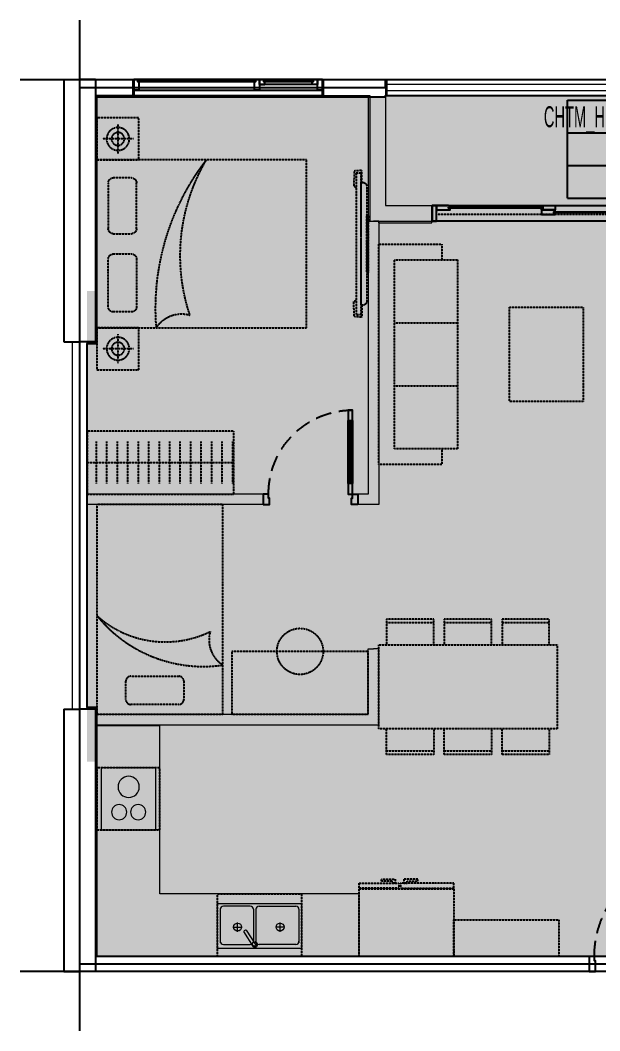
# Model space of a CAD drawing. Header units: millimetres. Extents: x -523 to 9643, y -735 to 8898.
# Drawn here: x -523 to 5000, y -735 to 8898 of the extents above; entities that cross this region are included whole.
import ezdxf
from ezdxf.enums import TextEntityAlignment as Align

# ---------------------------------------------------------------- set-up
doc = ezdxf.new("R2010")
doc.units = ezdxf.units.MM
for name, pattern in [('3PN B$0$HIDDENX2', [0.75, 0.5, -0.25]), ('DHDASHED4', [1.6, 0.8, -0.8]), ('HIDDEN', [9.525, 6.35, -3.175])]:
    doc.linetypes.add(name, pattern=pattern)
doc.layers.get('0').update_dxf_attribs({"color": 231})
doc.layers.get('DefPoints').update_dxf_attribs({"color": 191})
doc.layers.add('2pn+g2', color=7, linetype='Continuous', true_color=0xeecdb4)
doc.layers.add('2pn_t1', color=7, linetype='Continuous', true_color=0xb8c7d1)
doc.layers.add('A-AREA-SPACE', color=130, linetype='Continuous', plot=False)
doc.layers.add('A-AREA-WALL-CENTER', color=210, linetype='Continuous', plot=False)
for name, color, linetype in [('A-CONC', 2, 'Continuous'), ('A-DOOR', 142, 'Continuous'), ('A-FURN', 251, 'DHDASHED4')]:
    doc.layers.add(name, color=color, linetype=linetype)
for name, color, linetype, lineweight in [('A-EQPM', 127, 'Continuous', 9), ('A-FNSH', 253, 'Continuous', 9), ('A-RAIL', 153, 'Continuous', 9), ('A-WALL-INT', 31, 'Continuous', 20), ('A-WALL-PRTN', 6, 'Continuous', 9)]:
    doc.layers.add(name, color=color, linetype=linetype, lineweight=lineweight)
doc.layers.add('DT 1PN', color=7, linetype='Continuous', lineweight=0, true_color=0xddd3c5)
doc.styles.add('VTK_Arial', font='arial.ttf', dxfattribs={"width": 0.8})

# ---------------------------------------------------------------- blocks, each defined once
blk = doc.blocks.new('DT-CAN')
at = {"layer": 'DefPoints'}
for p, q in [((-870.7, 0), (870.7, 0)), ((-870.7, -934.4), (-870.7, 0)), ((870.7, -934.4), (870.7, 0)), ((-870.7, -311.5), (870.7, -311.5)), ((-870.7, -622.9), (870.7, -622.9)), ((-870.7, -934.4), (870.7, -934.4))]:
    blk.add_line(p, q, dxfattribs=at)
at = {"layer": 'DefPoints', "color": 7, "style": 'VTK_Arial', "width": 0.5}
blk.add_attdef('LOAICAN', text='', height=200, dxfattribs=at).set_placement((0, -257.5), align=Align.CENTER)
at = {"layer": 'DefPoints', "color": 5, "style": 'VTK_Arial', "width": 0.8}
blk.add_attdef('DT-TT', text='', height=200, dxfattribs=at).set_placement((0, -569), align=Align.CENTER)
at = {"layer": 'DefPoints', "color": 6, "style": 'VTK_Arial', "width": 0.8}
blk.add_attdef('DT-TIM', text='', height=200, dxfattribs=at).set_placement((0, -880.4), align=Align.CENTER)
blk = doc.blocks.new('*U81')
at = {"ltscale": 0.3}
for p, q in [((0, 2200), (0, 0)), ((600, 2200), (0, 2200)), ((600, 600), (600, 2200)), ((2500, 600), (600, 600)), ((2500, 0), (2500, 600)), ((0, 0), (2500, 0))]:
    blk.add_line(p, q, dxfattribs=at)
blk = doc.blocks.new('*U69')
at = {"linetype": 'HIDDEN', "ltscale": 0.3}
for p, q in [((86.1, 499.5), (86.1, 101.1)), ((186.1, 499.5), (186.1, 101.1)), ((286.1, 499.5), (286.1, 101.1)), ((386.1, 499.5), (386.1, 101.1)), ((486.1, 499.5), (486.1, 101.1)), ((586.1, 499.5), (586.1, 101.1)), ((686.1, 499.5), (686.1, 101.1)), ((786.1, 499.5), (786.1, 101.1)), ((886.1, 499.5), (886.1, 101.1)), ((986.1, 499.5), (986.1, 101.1)), ((1086.1, 499.5), (1086.1, 101.1)), ((1186.1, 499.5), (1186.1, 101.1)), ((1286.1, 499.5), (1286.1, 101.1)), ((1386.1, 499.5), (1386.1, 101.1)), ((0, 300), (1400, 300))]:
    blk.add_line(p, q, dxfattribs=at)
blk.add_lwpolyline([(0, 0), (1400, 0), (1400, 600), (0, 600)], close=True, dxfattribs=at)
blk = doc.blocks.new('*U84')
at = {"linetype": 'HIDDEN', "ltscale": 0.3}
for p, q in [((-750, -150), (-750, -1950)), ((-150, -150), (-750, -150)), ((-150, -1950), (-150, -150)), ((-150, -750), (-750, -750)), ((-150, -1350), (-750, -1350)), ((-750, -1950), (-150, -1950))]:
    blk.add_line(p, q, dxfattribs=at)
blk.add_lwpolyline([(-600, -1950), (-600, -2100), (0, -2100), (0, 0), (-600, 0), (-600, -150)], dxfattribs=at)
blk = doc.blocks.new('*U117')
at = {"linetype": 'HIDDEN', "ltscale": 0.3, "extrusion": (0, 0, -1)}
for p, q in [((0, 700), (376, 700)), ((0, 654.3), (0, 700)), ((211.6, 740.1), (343.1, 740.1)), ((211.6, 720.8), (211.6, 740.1)), ((311.6, 720.8), (211.6, 720.8)), ((311.6, 700), (311.6, 720.8)), ((343.1, 700), (311.6, 700)), ((343.1, 740.1), (343.1, 700)), ((376, 700), (376, 654.3)), ((900, 700), (392, 700)), ((392, 700), (392, 654.3)), ((556.4, 740.1), (424.9, 740.1)), ((424.9, 740.1), (424.9, 700)), ((424.9, 700), (456.4, 700)), ((456.4, 700), (456.4, 720.8)), ((456.4, 720.8), (556.4, 720.8)), ((556.4, 720.8), (556.4, 740.1)), ((900, 654.3), (900, 700)), ((376, 654.3), (0, 654.3)), ((0, 0), (0, 645.2)), ((0, 645.2), (900, 645.2)), ((392, 654.3), (900, 654.3)), ((900, 645.2), (900, 0)), ((900, 0), (0, 0))]:
    blk.add_line(p, q, dxfattribs=at)
blk = doc.blocks.new('F-PN-GIUONG-2000X1200')
at = {"linetype": 'HIDDEN', "ltscale": 0.3}
for p, q in [((141.8, -274.7), (315, -274.7)), ((93.9, -779.9), (93.9, -322.5)), ((362.9, -322.5), (362.9, -779.9)), ((315, -827.8), (141.8, -827.8))]:
    blk.add_line(p, q, dxfattribs=at)
blk.add_lwpolyline([(0, 0), (0, -1200), (2000, -1200), (2000, 0)], close=True, dxfattribs=at)
for centre, radius, start, end in [((1762.2, -1014.2), 1306, 129.05616, 188.18057), ((1666.4, -651.3), 976.1, 138.14511, 206.02065), ((141.8, -322.5), 47.8, 90, 180), ((315, -322.5), 47.8, 0, 90), ((141.8, -779.9), 47.8, 180, 270), ((315, -779.9), 47.8, 270, 0), ((708.4, -1349.5), 281.8, 73.3332, 147.96181)]:
    blk.add_arc(centre, radius, start, end, dxfattribs=at)
blk = doc.blocks.new('*U68')
at = {"linetype": 'HIDDEN', "ltscale": 0.3}
blk.add_lwpolyline([(0, 0), (350, 0), (350, -1000), (0, -1000)], close=True, dxfattribs=at)
blk = doc.blocks.new('*U82')
at = {"linetype": 'HIDDEN', "ltscale": 0.3}
blk.add_lwpolyline([(600, 0), (0, 0), (0, -1300), (600, -1300)], close=True, dxfattribs=at)
blk.add_circle((600, -650), 220, dxfattribs=at)
blk = doc.blocks.new('*U75')
at = {"linetype": 'HIDDEN', "ltscale": 0.3}
blk.add_line((2160, 85), (40, 85), dxfattribs=at)
for p, q in [((158.1, 15.5), (158.1, 24.5)), ((1160.6, 60.5), (1160.6, 69.5))]:
    blk.add_line(p, q)
blk.add_lwpolyline([(0, 0), (2200, 0), (2200, 150), (0, 150)], close=True)
for points in [[(40, 54.5), (40, 0), (0, 0), (0, 150), (40, 150), (40, 0), (40, 0), (40, 54.5)], [(2160, 54.5), (2160, 0), (2200, 0), (2200, 150), (2160, 150), (2160, 0), (2160, 0), (2160, 54.5)], [(155, 0), (40, 0), (40, 10), (40, 10), (40, 40), (155, 40), (162, 40), (170, 40), (170, 25), (155, 25), (155, 15)], [(155, 0), (162, 0), (170, 0), (170, 15), (155, 15)], [(158.1, 15.5), (1054, 15.5), (1054, 24.5), (158.1, 24.5)], [(1172.5, 45), (1042.5, 45), (1042.5, 45), (1042.5, 45), (1042.5, 85), (1157.5, 85), (1164.5, 85), (1172.5, 85), (1172.5, 70), (1157.5, 70), (1157.5, 60), (1172.5, 60), (1172.5, 45)], [(1042.5, 0), (1172.5, 0), (1172.5, 0), (1172.5, 0), (1172.5, 40), (1057.5, 40), (1050.5, 40), (1042.5, 40), (1042.5, 25), (1057.5, 25), (1057.5, 15), (1042.5, 15), (1042.5, 0)], [(1160.6, 60.5), (2042, 60.5), (2042, 69.5), (1160.6, 69.5)], [(2160, 45), (2160, 45), (2160, 85), (2045.5, 85), (2038.5, 85), (2030.5, 85), (2030.5, 70), (2045.5, 70), (2045.5, 60)], [(2045.5, 60), (2030.5, 60), (2030.5, 45), (2160, 45), (2160, 45), (2160, 45), (2160, 45)]]:
    blk.add_lwpolyline(points)
blk = doc.blocks.new('*U87')
blk.add_line((4825.6, 150), (0, 150))
for points in [[(0, 150), (4825.6, 150), (4825.6, 0), (0, 0)], [(0, 105), (4825.6, 105), (4825.6, 45), (0, 45)]]:
    blk.add_lwpolyline(points, close=True)
blk = doc.blocks.new('*U78')
blk.add_line((-100, 70), (-850, 70))
for points in [[(140, 1050), (140, 990), (40, 990), (40, 1000), (0, 1000), (0, 1050)], [(0, 50), (-950, 50), (-950, 90), (0, 90)], [(-100, 50), (-100, 90), (-850, 90), (-850, 50)], [(140, 0), (140, 60), (40, 60), (40, 50), (0, 50), (0, 0)]]:
    blk.add_lwpolyline(points, close=True)
at = {"linetype": '3PN B$0$HIDDENX2', "ltscale": 300}
blk.add_arc((0, 50), 950, 90, 180, dxfattribs=at)
blk = doc.blocks.new('*U90')
blk.add_line((-100, 70), (-700, 70))
for points in [[(100, 900), (100, 840), (40, 840), (40, 850), (0, 850), (0, 900)], [(0, 50), (-800, 50), (-800, 90), (0, 90)], [(-100, 50), (-100, 90), (-700, 90), (-700, 50)], [(100, 0), (100, 60), (40, 60), (40, 50), (0, 50), (0, 0)]]:
    blk.add_lwpolyline(points, close=True)
at = {"linetype": '3PN B$0$HIDDENX2', "ltscale": 300}
blk.add_arc((0, 50), 800, 90, 180, dxfattribs=at)
blk = doc.blocks.new('F-PK-BANSOAN-01')
at = {"linetype": 'HIDDEN', "ltscale": 0.3}
blk.add_lwpolyline([(-700, -900), (-700, 0), (0, 0), (0, -900)], close=True, dxfattribs=at)
blk = doc.blocks.new('F-PN-GIUONG-2000X1600')
at = {"linetype": 'HIDDEN', "ltscale": 0.3}
for p, q in [((332.5, -150.5), (159.2, -150.5)), ((111.4, -198.4), (111.4, -655.8)), ((380.4, -655.8), (380.4, -198.4)), ((159.2, -703.7), (332.5, -703.7)), ((111.4, -1381), (111.4, -944.2)), ((159.2, -896.3), (332.5, -896.3)), ((380.4, -944.2), (380.4, -1381)), ((332.5, -1428.8), (159.2, -1428.8))]:
    blk.add_line(p, q, dxfattribs=at)
blk.add_lwpolyline([(2000, 0), (2000, -1600), (0, -1600), (0, 0), (2000, 0)], dxfattribs=at)
for centre, radius, start, end in [((2879.5, -182.5), 2316.9, 175.48135, 217.72002), ((808.7, 149.5), 281.8, 212.03819, 286.6668), ((159.2, -198.4), 47.8, 90, 180), ((332.5, -198.4), 47.8, 0, 90), ((2591, -687.7), 1793.5, 161.56279, 210.57443), ((159.2, -655.8), 47.8, 180, 270), ((332.5, -655.8), 47.8, 270, 0), ((159.2, -944.2), 47.8, 90, 180), ((332.5, -944.2), 47.8, 0, 90), ((159.2, -1381), 47.8, 180, 270), ((332.5, -1381), 47.8, 270, 0)]:
    blk.add_arc(centre, radius, start, end, dxfattribs=at)
blk = doc.blocks.new('F-PN-DONGIUONG-01')
at = {"linetype": 'HIDDEN', "ltscale": 0.3}
for p, q in [((-200, -348.1), (-200, -51.9)), ((-338.8, -200), (-61.2, -200))]:
    blk.add_line(p, q, dxfattribs=at)
blk.add_lwpolyline([(0, -400), (-400, -400), (-400, 0), (0, 0)], close=True, dxfattribs=at)
for radius in [108.5, 61.3]:
    blk.add_circle((-200, -200), radius, dxfattribs=at)
blk = doc.blocks.new('F-PK-TV-01')
at = {"linetype": 'HIDDEN', "ltscale": 0.3}
for points in [[(0, -113.8), (0, 0), (-73.9, -5.9), (-77.3, -148.1), (-56.2, -164.8)], [(0, -1285.4), (0, -1399.2), (-73.9, -1393.3), (-77.3, -1251.1), (-56.2, -1234.4)]]:
    blk.add_lwpolyline(points, dxfattribs=at)
for points in [[(-6.2, -1374.6), (-56.2, -1374.6), (-56.2, -24.6), (-6.2, -24.6)], [(60, -422.7), (45.8, -422.7), (45.8, -976.5), (60, -976.5)]]:
    blk.add_lwpolyline(points, close=True, dxfattribs=at)
blk.add_lwpolyline([(-6.2, -1285.4), (7.4, -1285.4, 0.414214), (45.8, -1247), (45.8, -152.2, 0.414214), (7.4, -113.8), (-6.2, -113.8)], format="xyb", close=True, dxfattribs=at)
blk = doc.blocks.new('*U120')
blk.add_line((0, -150), (1800, -150))
at = {"ltscale": 2000}
for points in [[(0, 0), (0, -150), (-5, -150), (-5, 0)], [(1805, 0), (1805, -150), (1800, -150), (1800, 0)]]:
    blk.add_lwpolyline(points, close=True, dxfattribs=at)
for points in [[(1800, 0), (0, 0), (0, -100), (1800, -100)], [(0, 0), (50, 0), (50, -100), (0, -100)], [(1150, 0), (1200, 0), (1200, -100), (1150, -100)], [(1200, 0), (1750, 0), (1750, -45), (1200, -45)], [(1250, 0), (1200, 0), (1200, -45), (1250, -45)], [(1700, 0), (1750, 0), (1750, -45), (1700, -45)], [(1750, 0), (1800, 0), (1800, -100), (1750, -100)], [(40, -10), (1160, -10), (1160, -20), (40, -20)], [(1240, -10), (1710, -10), (1710, -20), (1240, -20)]]:
    blk.add_lwpolyline(points, close=True)
blk = doc.blocks.new('*U89')
at = {"linetype": 'HIDDEN', "ltscale": 0.3}
for p, q in [((75, 644.4), (75, 400)), ((525, 644.4), (75, 644.4)), ((75, 608.9), (525, 608.9)), ((525, 400), (525, 644.4)), ((1075, 644.4), (625, 644.4)), ((625, 644.4), (625, 400)), ((625, 608.9), (1075, 608.9)), ((1075, 400), (1075, 644.4)), ((1625, 644.4), (1175, 644.4)), ((1175, 644.4), (1175, 400)), ((1175, 608.9), (1625, 608.9)), ((1625, 400), (1625, 644.4)), ((1700, 400), (0, 400)), ((0, 400), (0, -400)), ((1700, -400), (1700, 400)), ((0, -400), (1700, -400)), ((75, -644.4), (75, -400)), ((525, -400), (525, -644.4)), ((625, -644.4), (625, -400)), ((1075, -400), (1075, -644.4)), ((1175, -644.4), (1175, -400)), ((1625, -400), (1625, -644.4)), ((525, -608.9), (75, -608.9)), ((525, -644.4), (75, -644.4)), ((1075, -608.9), (625, -608.9)), ((1075, -644.4), (625, -644.4)), ((1625, -608.9), (1175, -608.9)), ((1625, -644.4), (1175, -644.4))]:
    blk.add_line(p, q, dxfattribs=at)
blk = doc.blocks.new('E-BEP-BEP-03LO')
at = {"ltscale": 0.3}
blk.add_lwpolyline([(560, -590), (40, -590), (40, 0), (560, 0)], close=True, dxfattribs=at)
for centre, radius in [((298.3, -181.4), 101.2), ((207.6, -422.3), 72), ((389.1, -422.3), 72)]:
    blk.add_circle(centre, radius, dxfattribs=at)
at = {"layer": 'DefPoints', "color": 250, "linetype": 'HIDDEN', "ltscale": 0.3}
blk.add_lwpolyline([(0, 0), (600, 0), (600, -590), (0, -590)], close=True, dxfattribs=at)
blk = doc.blocks.new('E-BEP-BORUABAT-02')
at = {"ltscale": 0.3}
for p, q in [((25, -452.2), (25, -132.2)), ((55, -117.2), (405, -117.2)), ((435, -452.2), (435, -132.2)), ((460, -452.2), (460, -132.2)), ((745, -117.2), (490, -117.2)), ((775, -452.2), (775, -132.2)), ((404.5, -482.2), (55.5, -482.2)), ((490.5, -482.2), (744.5, -482.2))]:
    blk.add_line(p, q, dxfattribs=at)
at = {"ltscale": 0.3, "extrusion": (-1.67159e-29, -3.30872e-24, -1)}
for p, q in [((160, -282.2), (250, -282.2)), ((205, -237.2), (205, -327.2)), ((655, -282.2), (565, -282.2)), ((610, -237.2), (610, -327.2))]:
    blk.add_line(p, q, dxfattribs=at)
at = {"ltscale": 0.3}
blk.add_lwpolyline([(800, -507.2), (0, -507.2), (0, -77.2), (800, -77.2)], close=True, dxfattribs=at)
for points in [[(457.3, -93.9), (551.5, -238.7)], [(526.8, -252.8), (432.7, -108)]]:
    blk.add_lwpolyline(points, dxfattribs=at)
for centre in [(205, -282.2), (610, -282.2)]:
    blk.add_circle(centre, 37.5, dxfattribs=at)
for centre, radius, start, end in [((445.5, -115.7), 25.7, 331.89153, 264.77328), ((55, -147.2), 30, 89.99971, 179.99971), ((404.9, -147.2), 30.1, 0.12016, 89.94977), ((445, -115.9), 14.2, 29.73488, 209.73488), ((490.1, -147.2), 30.1, 90.04965, 179.87926), ((745, -147.2), 30, 359.99971, 89.99971), ((527.9, -226), 26.9, 267.84409, 331.62567), ((55.4, -451.7), 30.4, 180.80983, 270.13661), ((404.2, -451.4), 30.8, 270.61845, 358.50448), ((490.8, -451.4), 30.8, 181.49494, 269.38097), ((744.6, -451.7), 30.4, 269.86281, 359.18959)]:
    blk.add_arc(centre, radius, start, end, dxfattribs=at)
at = {"layer": 'DefPoints', "color": 250, "linetype": 'HIDDEN', "ltscale": 0.3}
blk.add_lwpolyline([(800, -600), (0, -600), (0, 0), (800, 0)], close=True, dxfattribs=at)

msp = doc.modelspace()

# ---------------------------------------------------------------- hatches: boundary and pattern name
at = {"layer": '2pn+g2', "ltscale": 0.3}
h = msp.add_hatch(color=256, dxfattribs=at)
h.dxf.hatch_style = 1
h.paths.add_polyline_path([(208.4, 8166.1), (2958.4, 8168.8), (2958.4, 8181.1), (7796.4, 8181.1), (7796.4, 8181.1), (8893.4, 8181.1), (8893.4, 8181.1), (8893.4, 7781.1), (8693.4, 7781.1), (8693.3, 7131.1), (8893.4, 7131.1), (8893.4, 6981.1), (8878.4, 6981.1), (8878.4, 5816.1), (8973.4, 5816.1), (8973.4, 3246.2), (8958.4, 3246.1), (8958.4, 2346.1), (8878.4, 2346.1), (8878.4, 1616.1), (7978.4, 1616.2), (7978.4, 1176.1), (8878.4, 1176.1), (8878.4, -13.9), (6048.4, -13.9), (6048.4, -28.9), (208.4, -28.9), (208.4, 2346.1), (118.4, 2346.1), (113.4, 2346.1), (113.4, 5816.1), (208.4, 5816.1)])
at = {"layer": '2pn_t1'}
h = msp.add_hatch(color=256, dxfattribs=at)
h.dxf.hatch_style = 1
edge = h.paths.add_edge_path()
edge.add_line((208.4, 8181.1), (5978.4, 8166.1))
edge.add_line((5978.4, 8166.1), (5978.4, 6316.1))
edge.add_line((5978.4, 6316.1), (6128.4, 6316.1))
edge.add_line((6128.4, 6316.1), (6128.4, 5695.1))
edge.add_line((6128.4, 5695.1), (7473.4, 5695.1))
edge.add_line((7473.4, 5695.1), (7473.4, 3781))
edge.add_line((7473.4, 3781), (7273.4, 3781.1))
edge.add_line((7273.4, 3781.1), (7273.4, 3131.1))
edge.add_line((7273.4, 3131.1), (7473.4, 3131.1))
edge.add_line((7473.4, 3131.1), (7473.4, 1831.1))
edge.add_line((7473.4, 1831.1), (7378.4, 1831.1))
edge.add_line((7378.4, 1831.1), (7378.4, -28.9))
edge.add_line((7378.4, -28.9), (4218.4, -28.9))
edge.add_line((4218.4, -28.9), (4218.4, 421.1))
edge.add_line((4218.4, 421.1), (4218.4, 446.3))
edge.add_line((4218.4, 446.3), (3193.4, 446.1))
edge.add_line((3193.4, 446.1), (3193.4, -28.9))
edge.add_line((3193.4, -28.9), (208.4, -28.9))
edge.add_line((208.4, -28.9), (208.4, 1831.1))
edge.add_line((208.4, 1831.1), (113.4, 1831.1))
edge.add_line((113.4, 1831.1), (113.4, 6316.1))
edge.add_line((113.4, 6316.1), (208.4, 6316.1))
edge.add_line((208.4, 6316.1), (213.2, 8181.1))
h = msp.add_hatch(color=256, dxfattribs=at)
h.dxf.hatch_style = 1
edge = h.paths.add_edge_path()
edge.add_line((208.4, 8181.1), (5978.4, 8166.1))
edge.add_line((5978.4, 8166.1), (5978.4, 6316.1))
edge.add_line((5978.4, 6316.1), (6128.4, 6316.1))
edge.add_line((6128.4, 6316.1), (6128.4, 5695.1))
edge.add_line((6128.4, 5695.1), (7473.4, 5695.1))
edge.add_line((7473.4, 5695.1), (7473.4, 3781))
edge.add_line((7473.4, 3781), (7273.4, 3781.1))
edge.add_line((7273.4, 3781.1), (7273.4, 3131.1))
edge.add_line((7273.4, 3131.1), (7473.4, 3131.1))
edge.add_line((7473.4, 3131.1), (7473.4, 1831.1))
edge.add_line((7473.4, 1831.1), (7378.4, 1831.1))
edge.add_line((7378.4, 1831.1), (7378.4, -28.9))
edge.add_line((7378.4, -28.9), (4218.4, -28.9))
edge.add_line((4218.4, -28.9), (4218.4, 421.1))
edge.add_line((4218.4, 421.1), (4218.4, 446.3))
edge.add_line((4218.4, 446.3), (3193.4, 446.1))
edge.add_line((3193.4, 446.1), (3193.4, -28.9))
edge.add_line((3193.4, -28.9), (208.4, -28.9))
edge.add_line((208.4, -28.9), (208.4, 1831.1))
edge.add_line((208.4, 1831.1), (113.4, 1831.1))
edge.add_line((113.4, 1831.1), (113.4, 6316.1))
edge.add_line((113.4, 6316.1), (208.4, 6316.1))
edge.add_line((208.4, 6316.1), (213.2, 8181.1))
at = {"layer": 'DefPoints'}
h = msp.add_hatch(color=0, dxfattribs=at)
h.dxf.hatch_style = 1
edge = h.paths.add_edge_path()
edge.add_line((208.4, 8181.1), (5978.4, 8166.1))
edge.add_line((5978.4, 8166.1), (5978.4, 6316.1))
edge.add_line((5978.4, 6316.1), (6128.4, 6316.1))
edge.add_line((6128.4, 6316.1), (6128.4, 5695.1))
edge.add_line((6128.4, 5695.1), (7473.4, 5695.1))
edge.add_line((7473.4, 5695.1), (7473.4, 3781))
edge.add_line((7473.4, 3781), (7273.4, 3781.1))
edge.add_line((7273.4, 3781.1), (7273.4, 3131.1))
edge.add_line((7273.4, 3131.1), (7473.4, 3131.1))
edge.add_line((7473.4, 3131.1), (7473.4, 1831.1))
edge.add_line((7473.4, 1831.1), (7378.4, 1831.1))
edge.add_line((7378.4, 1831.1), (7378.4, -28.9))
edge.add_line((7378.4, -28.9), (4218.4, -28.9))
edge.add_line((4218.4, -28.9), (4218.4, 421.1))
edge.add_line((4218.4, 421.1), (4218.4, 446.3))
edge.add_line((4218.4, 446.3), (3193.4, 446.1))
edge.add_line((3193.4, 446.1), (3193.4, -28.9))
edge.add_line((3193.4, -28.9), (208.4, -28.9))
edge.add_line((208.4, -28.9), (208.4, 1831.1))
edge.add_line((208.4, 1831.1), (113.4, 1831.1))
edge.add_line((113.4, 1831.1), (113.4, 6316.1))
edge.add_line((113.4, 6316.1), (208.4, 6316.1))
edge.add_line((208.4, 6316.1), (213.2, 8181.1))
at = {"layer": 'DT 1PN'}
h = msp.add_hatch(color=256, dxfattribs=at)
h.dxf.hatch_style = 1
edge = h.paths.add_edge_path()
edge.add_line((208.4, 8181.1), (5978.4, 8166.1))
edge.add_line((5978.4, 8166.1), (5978.4, 6316.1))
edge.add_line((5978.4, 6316.1), (6128.4, 6316.1))
edge.add_line((6128.4, 6316.1), (6128.4, 5695.1))
edge.add_line((6128.4, 5695.1), (7473.4, 5695.1))
edge.add_line((7473.4, 5695.1), (7473.4, 3781))
edge.add_line((7473.4, 3781), (7273.4, 3781.1))
edge.add_line((7273.4, 3781.1), (7273.4, 3131.1))
edge.add_line((7273.4, 3131.1), (7473.4, 3131.1))
edge.add_line((7473.4, 3131.1), (7473.4, 1831.1))
edge.add_line((7473.4, 1831.1), (7378.4, 1831.1))
edge.add_line((7378.4, 1831.1), (7378.4, -28.9))
edge.add_line((7378.4, -28.9), (4218.4, -28.9))
edge.add_line((4218.4, -28.9), (4218.4, 421.1))
edge.add_line((4218.4, 421.1), (4218.4, 446.3))
edge.add_line((4218.4, 446.3), (3193.4, 446.1))
edge.add_line((3193.4, 446.1), (3193.4, -28.9))
edge.add_line((3193.4, -28.9), (208.4, -28.9))
edge.add_line((208.4, -28.9), (208.4, 1831.1))
edge.add_line((208.4, 1831.1), (113.4, 1831.1))
edge.add_line((113.4, 1831.1), (113.4, 6316.1))
edge.add_line((113.4, 6316.1), (208.4, 6316.1))
edge.add_line((208.4, 6316.1), (213.2, 8181.1))

# ---------------------------------------------------------------- linework, layer by layer
at = {"layer": 'A-AREA-SPACE', "ltscale": 5}
msp.add_lwpolyline([(6048.4, -28.9), (208.4, -28.9), (208.4, 2346.1), (118.4, 2346.1), (113.4, 2346.1), (113.4, 5816.1), (208.4, 5816.1), (208.4, 8166.1), (2958.4, 8168.8), (2958.4, 8181.1), (7796.4, 8181.1)], dxfattribs=at)
at = {"layer": 'A-AREA-WALL-CENTER'}
msp.add_lwpolyline([(43.4, 8256.1), (2958.4, 8256.1), (2958.4, 8331.1), (9043.4, 8331.1), (9043.4, 8256.1), (9043.4, 8256.1), (9043.4, -98.9), (43.4, -98.9)], close=True, dxfattribs=at)
at = {"layer": 'A-CONC'}
for p, q in [((-106.6, 8331.1), (43.4, 8331.1)), ((-106.6, 8331.1), (-106.6, 5831.1)), ((193.4, 8331.1), (43.4, 8331.1)), ((193.4, 8331.1), (193.4, 5831.1)), ((-106.6, 5831.1), (43.4, 5831.1)), ((193.4, 5831.1), (43.4, 5831.1)), ((-106.6, 2331.1), (43.4, 2331.1)), ((-106.6, 2331.1), (-106.6, -168.9)), ((193.4, 2331.1), (43.4, 2331.1)), ((193.4, 2331.1), (193.4, -168.9)), ((-106.6, -168.9), (43.4, -168.9)), ((193.4, -168.9), (43.4, -168.9))]:
    msp.add_line(p, q, dxfattribs=at)
at = {"layer": 'A-FNSH', "ltscale": 0.3}
for p, q in [((553.4, 8181.1), (193.4, 8181.1)), ((193.4, 8181.1), (193.4, 5831.1)), ((553.4, 8166.1), (208.4, 8166.1)), ((208.4, 8166.1), (208.4, 5816.1)), ((553.4, 8181.1), (553.4, 8173.6)), ((553.4, 8166.1), (553.4, 8173.6)), ((2363.4, 8181.1), (2363.4, 8173.6)), ((2363.4, 8181.1), (2808.4, 8181.1)), ((2363.4, 8166.1), (2363.4, 8173.6)), ((2363.4, 8166.1), (2793.4, 8166.1)), ((2793.4, 8166.1), (2793.4, 6981.1)), ((2808.4, 8181.1), (2808.4, 6981.1)), ((2793.4, 6981.1), (2800.9, 6981.1)), ((2808.4, 6981.1), (2800.9, 6981.1)), ((2893.4, 6981.1), (2893.4, 6973.6)), ((2893.4, 6981.1), (3398.4, 6981.1)), ((2893.4, 6966.1), (2893.4, 6973.6)), ((2893.4, 6966.1), (3398.4, 6966.1)), ((3398.4, 6981.1), (3398.4, 6973.6)), ((3398.4, 6966.1), (3398.4, 6973.6)), ((193.4, 5831.1), (113.4, 5831.1)), ((113.4, 5831.1), (113.4, 5823.6)), ((113.4, 5816.1), (113.4, 5823.6)), ((208.4, 5816.1), (113.4, 5816.1)), ((113.4, 2346.1), (113.4, 2338.6)), ((113.4, 2346.1), (208.4, 2346.1)), ((113.4, 2331.1), (113.4, 2338.6)), ((113.4, 2331.1), (193.4, 2331.1)), ((193.4, 2331.1), (193.4, 2281.1)), ((208.4, 2346.1), (208.4, 2281.1)), ((193.4, 2281.1), (200.9, 2281.1)), ((208.4, 2281.1), (200.9, 2281.1)), ((193.4, 2181.1), (200.9, 2181.1)), ((193.4, 2181.1), (193.4, -28.9)), ((208.4, 2181.1), (200.9, 2181.1)), ((208.4, 2181.1), (208.4, -28.9)), ((193.4, -28.9), (200.9, -28.9)), ((208.4, -28.9), (200.9, -28.9))]:
    msp.add_line(p, q, dxfattribs=at)
at = {"layer": 'A-WALL-INT'}
for p, q in [((2793.4, 6981.1), (2843.4, 6981.1)), ((2793.4, 6981.1), (2793.4, 4381.1)), ((2893.4, 6981.1), (2843.4, 6981.1)), ((2893.4, 6981.1), (2893.4, 4281.1)), ((-26.6, 5831.1), (43.4, 5831.1)), ((-26.6, 5831.1), (-26.6, 2331.1)), ((113.4, 5831.1), (43.4, 5831.1)), ((113.4, 5831.1), (113.4, 2331.1)), ((1793.4, 4381.1), (113.4, 4381.1)), ((113.4, 4381.1), (113.4, 4331.1)), ((1793.4, 4381.1), (1793.4, 4331.1)), ((2793.4, 4381.1), (2693.4, 4381.1)), ((2693.4, 4381.1), (2693.4, 4331.1)), ((113.4, 4281.1), (113.4, 4331.1)), ((1793.4, 4281.1), (113.4, 4281.1)), ((1793.4, 4281.1), (1793.4, 4331.1)), ((2693.4, 4281.1), (2693.4, 4331.1)), ((2893.4, 4281.1), (2693.4, 4281.1)), ((2793.4, 2281.1), (2793.4, 2906.1)), ((2793.4, 2906.1), (2843.4, 2906.1)), ((2893.4, 2906.1), (2843.4, 2906.1)), ((2893.4, 2181.1), (2893.4, 2906.1)), ((-26.6, 2331.1), (43.4, 2331.1)), ((113.4, 2331.1), (43.4, 2331.1)), ((193.4, 2281.1), (193.4, 2231.1)), ((193.4, 2281.1), (2793.4, 2281.1)), ((193.4, 2181.1), (193.4, 2231.1)), ((193.4, 2181.1), (2893.4, 2181.1)), ((193.4, -28.9), (193.4, -98.9)), ((193.4, -28.9), (4898.4, -28.9)), ((4898.4, -28.9), (4898.4, -98.9)), ((193.4, -168.9), (193.4, -98.9)), ((193.4, -168.9), (4898.4, -168.9)), ((4898.4, -168.9), (4898.4, -98.9))]:
    msp.add_line(p, q, dxfattribs=at)
at = {"layer": 'A-WALL-PRTN'}
for p, q in [((193.4, 8331.1), (193.4, 8256.1)), ((193.4, 8331.1), (553.4, 8331.1)), ((553.4, 8331.1), (553.4, 8256.1)), ((2363.4, 8331.1), (2363.4, 8256.1)), ((2363.4, 8331.1), (2958.4, 8331.1)), ((2958.4, 8331.1), (2958.4, 7331.1)), ((193.4, 8181.1), (193.4, 8256.1)), ((553.4, 8181.1), (553.4, 8256.1)), ((2363.4, 8181.1), (2363.4, 8256.1)), ((193.4, 8181.1), (553.4, 8181.1)), ((2363.4, 8181.1), (2808.4, 8181.1)), ((2808.4, 8181.1), (2808.4, 7331.1)), ((2808.4, 7331.1), (2808.4, 6981.1)), ((2958.4, 7331.1), (2958.4, 7131.1)), ((2958.4, 7131.1), (3398.4, 7131.1)), ((3398.4, 7131.1), (3398.4, 7056.1)), ((3398.4, 6981.1), (3398.4, 7056.1)), ((2808.4, 6981.1), (3398.4, 6981.1))]:
    msp.add_line(p, q, dxfattribs=at)
at = {"layer": 'DefPoints', "ltscale": 0.3}
for p, q in [((43.4, -735.5), (43.4, 8897.7)), ((-523.2, 8331.1), (9643.4, 8331.1)), ((9643.4, -168.9), (-523.2, -168.9))]:
    msp.add_line(p, q, dxfattribs=at)

# ---------------------------------------------------------------- block references
at = {"layer": 'A-DOOR', "linetype": 'HIDDEN'}
msp.add_blockref('*U120', (558.4, 8331.1), dxfattribs=at)
at = {"layer": 'A-DOOR', "xscale": -1, "rotation": 180}
msp.add_blockref('*U75', (3403.4, 7131.1), dxfattribs=at)
at = {"layer": 'A-DOOR', "ltscale": 0.3, "xscale": -1, "rotation": 90}
for name, p in [('*U90', (2693.4, 4381.1)), ('*U78', (5948.4, -28.9))]:
    msp.add_blockref(name, p, dxfattribs=at)
at = {"layer": 'A-EQPM', "linetype": 'HIDDEN'}
msp.add_blockref('*U81', (208.4, -28.9), dxfattribs=at)
at = {"layer": 'A-EQPM', "xscale": -1, "rotation": 359.9999999999444}
msp.add_blockref('E-BEP-BEP-03LO', (808.4, 1771.1), dxfattribs=at)
at = {"layer": 'A-EQPM', "rotation": 180}
msp.add_blockref('E-BEP-BORUABAT-02', (2158.4, -28.9), dxfattribs=at)
at = {"layer": 'A-FURN', "linetype": 'HIDDEN', "xscale": -1, "rotation": 90}
for p in [(208.4, 7566.1), (208.4, 5566.1)]:
    msp.add_blockref('F-PN-DONGIUONG-01', p, dxfattribs=at)
at = {"layer": 'A-FURN', "xscale": -1, "rotation": 180}
for name, p in [('F-PN-GIUONG-2000X1600', (204.7, 5966.1)), ('F-PK-TV-01', (2733.4, 6066.5)), ('*U89', (2893.4, 2543.6))]:
    msp.add_blockref(name, p, dxfattribs=at)
at = {"layer": 'A-FURN', "xscale": -1}
msp.add_blockref('*U84', (2893.4, 6762.4), dxfattribs=at)
at = {"layer": 'A-FURN'}
for name, p, rotation in [('F-PK-BANSOAN-01', (4140.6, 5262.4), 180), ('F-PN-GIUONG-2000X1200', (208.4, 2281.1), 89.99999999999997), ('*U82', (1493.4, 2281.1), 89.99999999999999), ('*U68', (3608.4, -28.9), 90)]:
    msp.add_blockref(name, p, dxfattribs=dict(at, rotation=rotation))
for name, p in [('*U69', (113.4, 4381.1)), ('*U117', (2708.4, -28.9))]:
    msp.add_blockref(name, p, dxfattribs=at)
at = {"layer": 'A-RAIL', "linetype": 'HIDDEN', "xscale": -1}
msp.add_blockref('*U87', (7796.4, 8181.1), dxfattribs=at)
at = {"layer": 'DefPoints'}
msp.add_blockref('DT-CAN', (5562, 8135), dxfattribs=at).add_auto_attribs({'DT-TIM': '75.65', 'DT-TT': '71.44', 'LOAICAN': 'CHTM_HN_2PNP_M1_8500X9000'})

doc.saveas('drawing.dxf')
